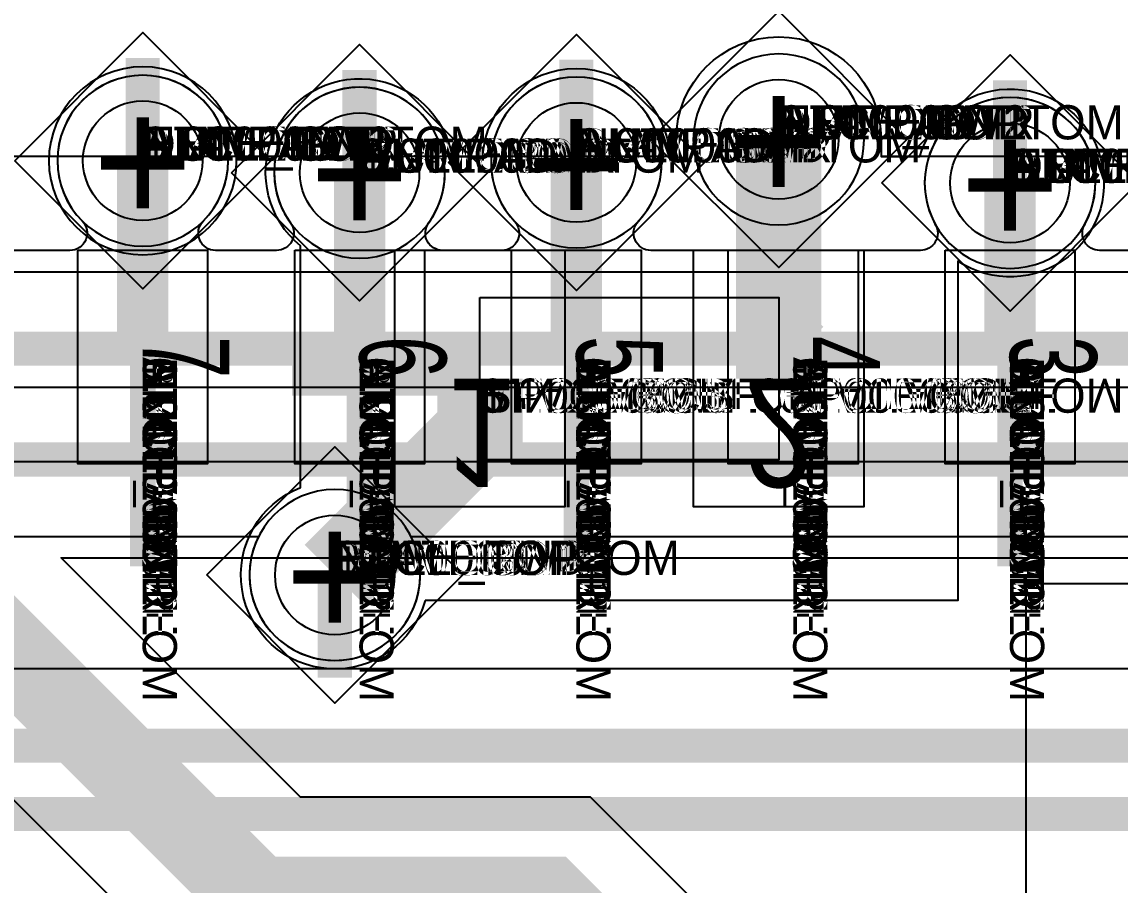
# Model space of a CAD drawing. Extents: x 0 to 323, y 0 to 320.
# Drawn here: x 25.73 to 32.16, y 223.94 to 228.99 of the extents above; entities that cross this region are included whole.
import ezdxf
from ezdxf.enums import TextEntityAlignment as Align

# ---------------------------------------------------------------- set-up
doc = ezdxf.new("R2010")
doc.units = 0
doc.header["$MEASUREMENT"] = 0
doc.layers.get('0').update_dxf_attribs({"linetype": 'CONTINUOUS'})
for name, color, linetype in [('CDN_FIGURES', 7, 'CONTINUOUS'), ('ETCH_BOTTOM', 7, 'CONTINUOUS'), ('ETCH_GND', 3, 'CONTINUOUS'), ('ETCH_INT1', 4, 'CONTINUOUS'), ('ETCH_INT2', 5, 'CONTINUOUS'), ('ETCH_PWR', 6, 'CONTINUOUS'), ('ETCH_TOP', 2, 'CONTINUOUS'), ('MANUFACTURING_NCLEGEND-1-6', 8, 'CONTINUOUS'), ('PACKAGE_GEOMETRY_ASSEMBLY_TOP', 11, 'CONTINUOUS'), ('PACKAGE_GEOMETRY_PIN_NUMBER', 9, 'CONTINUOUS')]:
    doc.layers.add(name, color=color, linetype=linetype)

# ---------------------------------------------------------------- blocks, each defined once
blk = doc.blocks.new('PAD_INFO')
for tag in ['SHAPE_TYPE', 'PAD_HEIGHT', 'PAD_LAYER', 'PAD_TYPE', 'PAD_WIDTH']:
    blk.add_attdef(tag, (0, 0), '', height=0.2)
at = {"flags": 2}
blk.add_attdef('CDN_TYPE', (0, 0), '', height=0.2, dxfattribs=at)
blk = doc.blocks.new('DRILL_INFO')
at = {"flags": 2}
blk.add_attdef('CDN_TYPE', (0, 0), '', height=0.2, dxfattribs=at)
for tag in ['FSHAPE', 'FCHAR', 'DRILL_HEIGHT', 'DIAMETER', 'PLATED', 'DRILL_WIDTH']:
    blk.add_attdef(tag, (0, 0), '', height=0.2)
blk = doc.blocks.new('VIA0700X0300')
at = {"layer": 'ETCH_BOTTOM'}
blk.add_circle((0, 0), 0.35, dxfattribs=at)
at = {"layer": 'ETCH_GND'}
blk.add_circle((0, 0), 0.35, dxfattribs=at)
at = {"layer": 'ETCH_INT1'}
blk.add_circle((0, 0), 0.35, dxfattribs=at)
at = {"layer": 'ETCH_INT2'}
blk.add_circle((0, 0), 0.35, dxfattribs=at)
at = {"layer": 'ETCH_PWR'}
blk.add_circle((0, 0), 0.35, dxfattribs=at)
at = {"layer": 'ETCH_TOP'}
blk.add_circle((0, 0), 0.35, dxfattribs=at)
ref = blk.add_blockref('PAD_INFO', (0, 0))
ref.add_attrib('PAD_LAYER', 'ETCH_TOP', (0, 0), dxfattribs={"height": 0.2})
ref.add_attrib('SHAPE_TYPE', 'NULL', (0, 0), dxfattribs={"height": 0.2})
ref.add_attrib('PAD_TYPE', 'ANTIPAD', (0, 0), dxfattribs={"height": 0.2})
ref.add_attrib('PAD_WIDTH', '0.000000', (0, 0), dxfattribs={"height": 0.2})
ref.add_attrib('PAD_HEIGHT', '0.000000', (0, 0), dxfattribs={"height": 0.2})
ref = blk.add_blockref('PAD_INFO', (0, 0))
ref.add_attrib('PAD_LAYER', 'ETCH_GND', (0, 0), dxfattribs={"height": 0.2})
ref.add_attrib('SHAPE_TYPE', 'NULL', (0, 0), dxfattribs={"height": 0.2})
ref.add_attrib('PAD_TYPE', 'ANTIPAD', (0, 0), dxfattribs={"height": 0.2})
ref.add_attrib('PAD_WIDTH', '0.000000', (0, 0), dxfattribs={"height": 0.2})
ref.add_attrib('PAD_HEIGHT', '0.000000', (0, 0), dxfattribs={"height": 0.2})
ref = blk.add_blockref('PAD_INFO', (0, 0))
ref.add_attrib('PAD_LAYER', 'ETCH_INT1', (0, 0), dxfattribs={"height": 0.2})
ref.add_attrib('SHAPE_TYPE', 'NULL', (0, 0), dxfattribs={"height": 0.2})
ref.add_attrib('PAD_TYPE', 'ANTIPAD', (0, 0), dxfattribs={"height": 0.2})
ref.add_attrib('PAD_WIDTH', '0.000000', (0, 0), dxfattribs={"height": 0.2})
ref.add_attrib('PAD_HEIGHT', '0.000000', (0, 0), dxfattribs={"height": 0.2})
ref = blk.add_blockref('PAD_INFO', (0, 0))
ref.add_attrib('PAD_LAYER', 'ETCH_INT2', (0, 0), dxfattribs={"height": 0.2})
ref.add_attrib('SHAPE_TYPE', 'NULL', (0, 0), dxfattribs={"height": 0.2})
ref.add_attrib('PAD_TYPE', 'ANTIPAD', (0, 0), dxfattribs={"height": 0.2})
ref.add_attrib('PAD_WIDTH', '0.000000', (0, 0), dxfattribs={"height": 0.2})
ref.add_attrib('PAD_HEIGHT', '0.000000', (0, 0), dxfattribs={"height": 0.2})
ref = blk.add_blockref('PAD_INFO', (0, 0))
ref.add_attrib('PAD_LAYER', 'ETCH_PWR', (0, 0), dxfattribs={"height": 0.2})
ref.add_attrib('SHAPE_TYPE', 'NULL', (0, 0), dxfattribs={"height": 0.2})
ref.add_attrib('PAD_TYPE', 'ANTIPAD', (0, 0), dxfattribs={"height": 0.2})
ref.add_attrib('PAD_WIDTH', '0.000000', (0, 0), dxfattribs={"height": 0.2})
ref.add_attrib('PAD_HEIGHT', '0.000000', (0, 0), dxfattribs={"height": 0.2})
ref = blk.add_blockref('PAD_INFO', (0, 0))
ref.add_attrib('PAD_LAYER', 'ETCH_BOTTOM', (0, 0), dxfattribs={"height": 0.2})
ref.add_attrib('SHAPE_TYPE', 'NULL', (0, 0), dxfattribs={"height": 0.2})
ref.add_attrib('PAD_TYPE', 'ANTIPAD', (0, 0), dxfattribs={"height": 0.2})
ref.add_attrib('PAD_WIDTH', '0.000000', (0, 0), dxfattribs={"height": 0.2})
ref.add_attrib('PAD_HEIGHT', '0.000000', (0, 0), dxfattribs={"height": 0.2})
ref = blk.add_blockref('PAD_INFO', (0, 0))
ref.add_attrib('PAD_LAYER', 'ETCH_TOP', (0, 0), dxfattribs={"height": 0.2})
ref.add_attrib('SHAPE_TYPE', 'NULL', (0, 0), dxfattribs={"height": 0.2})
ref.add_attrib('PAD_TYPE', 'THERMAL', (0, 0), dxfattribs={"height": 0.2})
ref.add_attrib('PAD_WIDTH', '0.000000', (0, 0), dxfattribs={"height": 0.2})
ref.add_attrib('PAD_HEIGHT', '0.000000', (0, 0), dxfattribs={"height": 0.2})
ref = blk.add_blockref('PAD_INFO', (0, 0))
ref.add_attrib('PAD_LAYER', 'ETCH_GND', (0, 0), dxfattribs={"height": 0.2})
ref.add_attrib('SHAPE_TYPE', 'NULL', (0, 0), dxfattribs={"height": 0.2})
ref.add_attrib('PAD_TYPE', 'THERMAL', (0, 0), dxfattribs={"height": 0.2})
ref.add_attrib('PAD_WIDTH', '0.000000', (0, 0), dxfattribs={"height": 0.2})
ref.add_attrib('PAD_HEIGHT', '0.000000', (0, 0), dxfattribs={"height": 0.2})
ref = blk.add_blockref('PAD_INFO', (0, 0))
ref.add_attrib('PAD_LAYER', 'ETCH_INT1', (0, 0), dxfattribs={"height": 0.2})
ref.add_attrib('SHAPE_TYPE', 'NULL', (0, 0), dxfattribs={"height": 0.2})
ref.add_attrib('PAD_TYPE', 'THERMAL', (0, 0), dxfattribs={"height": 0.2})
ref.add_attrib('PAD_WIDTH', '0.000000', (0, 0), dxfattribs={"height": 0.2})
ref.add_attrib('PAD_HEIGHT', '0.000000', (0, 0), dxfattribs={"height": 0.2})
ref = blk.add_blockref('PAD_INFO', (0, 0))
ref.add_attrib('PAD_LAYER', 'ETCH_INT2', (0, 0), dxfattribs={"height": 0.2})
ref.add_attrib('SHAPE_TYPE', 'NULL', (0, 0), dxfattribs={"height": 0.2})
ref.add_attrib('PAD_TYPE', 'THERMAL', (0, 0), dxfattribs={"height": 0.2})
ref.add_attrib('PAD_WIDTH', '0.000000', (0, 0), dxfattribs={"height": 0.2})
ref.add_attrib('PAD_HEIGHT', '0.000000', (0, 0), dxfattribs={"height": 0.2})
ref = blk.add_blockref('PAD_INFO', (0, 0))
ref.add_attrib('PAD_LAYER', 'ETCH_PWR', (0, 0), dxfattribs={"height": 0.2})
ref.add_attrib('SHAPE_TYPE', 'NULL', (0, 0), dxfattribs={"height": 0.2})
ref.add_attrib('PAD_TYPE', 'THERMAL', (0, 0), dxfattribs={"height": 0.2})
ref.add_attrib('PAD_WIDTH', '0.000000', (0, 0), dxfattribs={"height": 0.2})
ref.add_attrib('PAD_HEIGHT', '0.000000', (0, 0), dxfattribs={"height": 0.2})
ref = blk.add_blockref('PAD_INFO', (0, 0))
ref.add_attrib('PAD_LAYER', 'ETCH_BOTTOM', (0, 0), dxfattribs={"height": 0.2})
ref.add_attrib('SHAPE_TYPE', 'NULL', (0, 0), dxfattribs={"height": 0.2})
ref.add_attrib('PAD_TYPE', 'THERMAL', (0, 0), dxfattribs={"height": 0.2})
ref.add_attrib('PAD_WIDTH', '0.000000', (0, 0), dxfattribs={"height": 0.2})
ref.add_attrib('PAD_HEIGHT', '0.000000', (0, 0), dxfattribs={"height": 0.2})
ref = blk.add_blockref('PAD_INFO', (0, 0))
ref.add_attrib('PAD_LAYER', 'ETCH_TOP', (0, 0), dxfattribs={"height": 0.2})
ref.add_attrib('SHAPE_TYPE', 'CIRCLE', (0, 0), dxfattribs={"height": 0.2})
ref.add_attrib('PAD_TYPE', 'REGULAR', (0, 0), dxfattribs={"height": 0.2})
ref.add_attrib('PAD_WIDTH', '0.700000', (0, 0), dxfattribs={"height": 0.2})
ref.add_attrib('PAD_HEIGHT', '0.700000', (0, 0), dxfattribs={"height": 0.2})
ref = blk.add_blockref('PAD_INFO', (0, 0))
ref.add_attrib('PAD_LAYER', 'ETCH_GND', (0, 0), dxfattribs={"height": 0.2})
ref.add_attrib('SHAPE_TYPE', 'CIRCLE', (0, 0), dxfattribs={"height": 0.2})
ref.add_attrib('PAD_TYPE', 'REGULAR', (0, 0), dxfattribs={"height": 0.2})
ref.add_attrib('PAD_WIDTH', '0.700000', (0, 0), dxfattribs={"height": 0.2})
ref.add_attrib('PAD_HEIGHT', '0.700000', (0, 0), dxfattribs={"height": 0.2})
ref = blk.add_blockref('PAD_INFO', (0, 0))
ref.add_attrib('PAD_LAYER', 'ETCH_INT1', (0, 0), dxfattribs={"height": 0.2})
ref.add_attrib('SHAPE_TYPE', 'CIRCLE', (0, 0), dxfattribs={"height": 0.2})
ref.add_attrib('PAD_TYPE', 'REGULAR', (0, 0), dxfattribs={"height": 0.2})
ref.add_attrib('PAD_WIDTH', '0.700000', (0, 0), dxfattribs={"height": 0.2})
ref.add_attrib('PAD_HEIGHT', '0.700000', (0, 0), dxfattribs={"height": 0.2})
ref = blk.add_blockref('PAD_INFO', (0, 0))
ref.add_attrib('PAD_LAYER', 'ETCH_INT2', (0, 0), dxfattribs={"height": 0.2})
ref.add_attrib('SHAPE_TYPE', 'CIRCLE', (0, 0), dxfattribs={"height": 0.2})
ref.add_attrib('PAD_TYPE', 'REGULAR', (0, 0), dxfattribs={"height": 0.2})
ref.add_attrib('PAD_WIDTH', '0.700000', (0, 0), dxfattribs={"height": 0.2})
ref.add_attrib('PAD_HEIGHT', '0.700000', (0, 0), dxfattribs={"height": 0.2})
ref = blk.add_blockref('PAD_INFO', (0, 0))
ref.add_attrib('PAD_LAYER', 'ETCH_PWR', (0, 0), dxfattribs={"height": 0.2})
ref.add_attrib('SHAPE_TYPE', 'CIRCLE', (0, 0), dxfattribs={"height": 0.2})
ref.add_attrib('PAD_TYPE', 'REGULAR', (0, 0), dxfattribs={"height": 0.2})
ref.add_attrib('PAD_WIDTH', '0.700000', (0, 0), dxfattribs={"height": 0.2})
ref.add_attrib('PAD_HEIGHT', '0.700000', (0, 0), dxfattribs={"height": 0.2})
ref = blk.add_blockref('PAD_INFO', (0, 0))
ref.add_attrib('PAD_LAYER', 'ETCH_BOTTOM', (0, 0), dxfattribs={"height": 0.2})
ref.add_attrib('SHAPE_TYPE', 'CIRCLE', (0, 0), dxfattribs={"height": 0.2})
ref.add_attrib('PAD_TYPE', 'REGULAR', (0, 0), dxfattribs={"height": 0.2})
ref.add_attrib('PAD_WIDTH', '0.700000', (0, 0), dxfattribs={"height": 0.2})
ref.add_attrib('PAD_HEIGHT', '0.700000', (0, 0), dxfattribs={"height": 0.2})
ref = blk.add_blockref('DRILL_INFO', (0, 0))
ref.add_attrib('DIAMETER', '0.300000', (0, 0), dxfattribs={"height": 0.2})
ref.add_attrib('PLATED', 'PLATED', (0, 0), dxfattribs={"height": 0.2})
ref.add_attrib('FSHAPE', 'DIAMOND', (0, 0), dxfattribs={"height": 0.2})
ref.add_attrib('FCHAR', '+', (0, 0), dxfattribs={"height": 0.2})
ref.add_attrib('DRILL_WIDTH', '1.500000', (0, 0), dxfattribs={"height": 0.2})
ref.add_attrib('DRILL_HEIGHT', '1.500000', (0, 0), dxfattribs={"height": 0.2})
for tag in ['CDN_TYPE', 'PIN']:
    blk.add_attdef(tag, (0, 0), '', height=0.2)
at = {"flags": 2}
for tag in ['PSTKNAME', 'BBV']:
    blk.add_attdef(tag, (0, 0), '', height=0.2, dxfattribs=at)
blk = doc.blocks.new('FIGURE_DIAMOND')
at = {"layer": 'CDN_FIGURES'}
blk.add_lwpolyline([(-0.5, 0), (0, 0.5), (0.5, 0), (0, -0.5)], close=True, dxfattribs=at)
blk = doc.blocks.new('RC1000X1500TS')
at = {"layer": 'ETCH_TOP'}
blk.add_lwpolyline([(-0.5, -0.75), (-0.5, 0.75), (0.5, 0.75), (0.5, -0.75)], close=True, dxfattribs=at)
ref = blk.add_blockref('PAD_INFO', (0, 0))
ref.add_attrib('PAD_LAYER', 'ETCH_TOP', (0, 0), dxfattribs={"height": 0.2})
ref.add_attrib('SHAPE_TYPE', 'NULL', (0, 0), dxfattribs={"height": 0.2})
ref.add_attrib('PAD_TYPE', 'ANTIPAD', (0, 0), dxfattribs={"height": 0.2})
ref.add_attrib('PAD_WIDTH', '0.000000', (0, 0), dxfattribs={"height": 0.2})
ref.add_attrib('PAD_HEIGHT', '0.000000', (0, 0), dxfattribs={"height": 0.2})
ref = blk.add_blockref('PAD_INFO', (0, 0))
ref.add_attrib('PAD_LAYER', 'ETCH_GND', (0, 0), dxfattribs={"height": 0.2})
ref.add_attrib('SHAPE_TYPE', 'NULL', (0, 0), dxfattribs={"height": 0.2})
ref.add_attrib('PAD_TYPE', 'ANTIPAD', (0, 0), dxfattribs={"height": 0.2})
ref.add_attrib('PAD_WIDTH', '0.000000', (0, 0), dxfattribs={"height": 0.2})
ref.add_attrib('PAD_HEIGHT', '0.000000', (0, 0), dxfattribs={"height": 0.2})
ref = blk.add_blockref('PAD_INFO', (0, 0))
ref.add_attrib('PAD_LAYER', 'ETCH_INT1', (0, 0), dxfattribs={"height": 0.2})
ref.add_attrib('SHAPE_TYPE', 'NULL', (0, 0), dxfattribs={"height": 0.2})
ref.add_attrib('PAD_TYPE', 'ANTIPAD', (0, 0), dxfattribs={"height": 0.2})
ref.add_attrib('PAD_WIDTH', '0.000000', (0, 0), dxfattribs={"height": 0.2})
ref.add_attrib('PAD_HEIGHT', '0.000000', (0, 0), dxfattribs={"height": 0.2})
ref = blk.add_blockref('PAD_INFO', (0, 0))
ref.add_attrib('PAD_LAYER', 'ETCH_INT2', (0, 0), dxfattribs={"height": 0.2})
ref.add_attrib('SHAPE_TYPE', 'NULL', (0, 0), dxfattribs={"height": 0.2})
ref.add_attrib('PAD_TYPE', 'ANTIPAD', (0, 0), dxfattribs={"height": 0.2})
ref.add_attrib('PAD_WIDTH', '0.000000', (0, 0), dxfattribs={"height": 0.2})
ref.add_attrib('PAD_HEIGHT', '0.000000', (0, 0), dxfattribs={"height": 0.2})
ref = blk.add_blockref('PAD_INFO', (0, 0))
ref.add_attrib('PAD_LAYER', 'ETCH_PWR', (0, 0), dxfattribs={"height": 0.2})
ref.add_attrib('SHAPE_TYPE', 'NULL', (0, 0), dxfattribs={"height": 0.2})
ref.add_attrib('PAD_TYPE', 'ANTIPAD', (0, 0), dxfattribs={"height": 0.2})
ref.add_attrib('PAD_WIDTH', '0.000000', (0, 0), dxfattribs={"height": 0.2})
ref.add_attrib('PAD_HEIGHT', '0.000000', (0, 0), dxfattribs={"height": 0.2})
ref = blk.add_blockref('PAD_INFO', (0, 0))
ref.add_attrib('PAD_LAYER', 'ETCH_BOTTOM', (0, 0), dxfattribs={"height": 0.2})
ref.add_attrib('SHAPE_TYPE', 'NULL', (0, 0), dxfattribs={"height": 0.2})
ref.add_attrib('PAD_TYPE', 'ANTIPAD', (0, 0), dxfattribs={"height": 0.2})
ref.add_attrib('PAD_WIDTH', '0.000000', (0, 0), dxfattribs={"height": 0.2})
ref.add_attrib('PAD_HEIGHT', '0.000000', (0, 0), dxfattribs={"height": 0.2})
ref = blk.add_blockref('PAD_INFO', (0, 0))
ref.add_attrib('PAD_LAYER', 'ETCH_TOP', (0, 0), dxfattribs={"height": 0.2})
ref.add_attrib('SHAPE_TYPE', 'NULL', (0, 0), dxfattribs={"height": 0.2})
ref.add_attrib('PAD_TYPE', 'THERMAL', (0, 0), dxfattribs={"height": 0.2})
ref.add_attrib('PAD_WIDTH', '0.000000', (0, 0), dxfattribs={"height": 0.2})
ref.add_attrib('PAD_HEIGHT', '0.000000', (0, 0), dxfattribs={"height": 0.2})
ref = blk.add_blockref('PAD_INFO', (0, 0))
ref.add_attrib('PAD_LAYER', 'ETCH_GND', (0, 0), dxfattribs={"height": 0.2})
ref.add_attrib('SHAPE_TYPE', 'NULL', (0, 0), dxfattribs={"height": 0.2})
ref.add_attrib('PAD_TYPE', 'THERMAL', (0, 0), dxfattribs={"height": 0.2})
ref.add_attrib('PAD_WIDTH', '0.000000', (0, 0), dxfattribs={"height": 0.2})
ref.add_attrib('PAD_HEIGHT', '0.000000', (0, 0), dxfattribs={"height": 0.2})
ref = blk.add_blockref('PAD_INFO', (0, 0))
ref.add_attrib('PAD_LAYER', 'ETCH_INT1', (0, 0), dxfattribs={"height": 0.2})
ref.add_attrib('SHAPE_TYPE', 'NULL', (0, 0), dxfattribs={"height": 0.2})
ref.add_attrib('PAD_TYPE', 'THERMAL', (0, 0), dxfattribs={"height": 0.2})
ref.add_attrib('PAD_WIDTH', '0.000000', (0, 0), dxfattribs={"height": 0.2})
ref.add_attrib('PAD_HEIGHT', '0.000000', (0, 0), dxfattribs={"height": 0.2})
ref = blk.add_blockref('PAD_INFO', (0, 0))
ref.add_attrib('PAD_LAYER', 'ETCH_INT2', (0, 0), dxfattribs={"height": 0.2})
ref.add_attrib('SHAPE_TYPE', 'NULL', (0, 0), dxfattribs={"height": 0.2})
ref.add_attrib('PAD_TYPE', 'THERMAL', (0, 0), dxfattribs={"height": 0.2})
ref.add_attrib('PAD_WIDTH', '0.000000', (0, 0), dxfattribs={"height": 0.2})
ref.add_attrib('PAD_HEIGHT', '0.000000', (0, 0), dxfattribs={"height": 0.2})
ref = blk.add_blockref('PAD_INFO', (0, 0))
ref.add_attrib('PAD_LAYER', 'ETCH_PWR', (0, 0), dxfattribs={"height": 0.2})
ref.add_attrib('SHAPE_TYPE', 'NULL', (0, 0), dxfattribs={"height": 0.2})
ref.add_attrib('PAD_TYPE', 'THERMAL', (0, 0), dxfattribs={"height": 0.2})
ref.add_attrib('PAD_WIDTH', '0.000000', (0, 0), dxfattribs={"height": 0.2})
ref.add_attrib('PAD_HEIGHT', '0.000000', (0, 0), dxfattribs={"height": 0.2})
ref = blk.add_blockref('PAD_INFO', (0, 0))
ref.add_attrib('PAD_LAYER', 'ETCH_BOTTOM', (0, 0), dxfattribs={"height": 0.2})
ref.add_attrib('SHAPE_TYPE', 'NULL', (0, 0), dxfattribs={"height": 0.2})
ref.add_attrib('PAD_TYPE', 'THERMAL', (0, 0), dxfattribs={"height": 0.2})
ref.add_attrib('PAD_WIDTH', '0.000000', (0, 0), dxfattribs={"height": 0.2})
ref.add_attrib('PAD_HEIGHT', '0.000000', (0, 0), dxfattribs={"height": 0.2})
ref = blk.add_blockref('PAD_INFO', (0, 0))
ref.add_attrib('PAD_LAYER', 'ETCH_GND', (0, 0), dxfattribs={"height": 0.2})
ref.add_attrib('SHAPE_TYPE', 'NULL', (0, 0), dxfattribs={"height": 0.2})
ref.add_attrib('PAD_TYPE', 'REGULAR', (0, 0), dxfattribs={"height": 0.2})
ref.add_attrib('PAD_WIDTH', '0.000000', (0, 0), dxfattribs={"height": 0.2})
ref.add_attrib('PAD_HEIGHT', '0.000000', (0, 0), dxfattribs={"height": 0.2})
ref = blk.add_blockref('PAD_INFO', (0, 0))
ref.add_attrib('PAD_LAYER', 'ETCH_INT1', (0, 0), dxfattribs={"height": 0.2})
ref.add_attrib('SHAPE_TYPE', 'NULL', (0, 0), dxfattribs={"height": 0.2})
ref.add_attrib('PAD_TYPE', 'REGULAR', (0, 0), dxfattribs={"height": 0.2})
ref.add_attrib('PAD_WIDTH', '0.000000', (0, 0), dxfattribs={"height": 0.2})
ref.add_attrib('PAD_HEIGHT', '0.000000', (0, 0), dxfattribs={"height": 0.2})
ref = blk.add_blockref('PAD_INFO', (0, 0))
ref.add_attrib('PAD_LAYER', 'ETCH_INT2', (0, 0), dxfattribs={"height": 0.2})
ref.add_attrib('SHAPE_TYPE', 'NULL', (0, 0), dxfattribs={"height": 0.2})
ref.add_attrib('PAD_TYPE', 'REGULAR', (0, 0), dxfattribs={"height": 0.2})
ref.add_attrib('PAD_WIDTH', '0.000000', (0, 0), dxfattribs={"height": 0.2})
ref.add_attrib('PAD_HEIGHT', '0.000000', (0, 0), dxfattribs={"height": 0.2})
ref = blk.add_blockref('PAD_INFO', (0, 0))
ref.add_attrib('PAD_LAYER', 'ETCH_PWR', (0, 0), dxfattribs={"height": 0.2})
ref.add_attrib('SHAPE_TYPE', 'NULL', (0, 0), dxfattribs={"height": 0.2})
ref.add_attrib('PAD_TYPE', 'REGULAR', (0, 0), dxfattribs={"height": 0.2})
ref.add_attrib('PAD_WIDTH', '0.000000', (0, 0), dxfattribs={"height": 0.2})
ref.add_attrib('PAD_HEIGHT', '0.000000', (0, 0), dxfattribs={"height": 0.2})
ref = blk.add_blockref('PAD_INFO', (0, 0))
ref.add_attrib('PAD_LAYER', 'ETCH_BOTTOM', (0, 0), dxfattribs={"height": 0.2})
ref.add_attrib('SHAPE_TYPE', 'NULL', (0, 0), dxfattribs={"height": 0.2})
ref.add_attrib('PAD_TYPE', 'REGULAR', (0, 0), dxfattribs={"height": 0.2})
ref.add_attrib('PAD_WIDTH', '0.000000', (0, 0), dxfattribs={"height": 0.2})
ref.add_attrib('PAD_HEIGHT', '0.000000', (0, 0), dxfattribs={"height": 0.2})
ref = blk.add_blockref('DRILL_INFO', (0, 0))
ref.add_attrib('DIAMETER', '0.000000', (0, 0), dxfattribs={"height": 0.2})
ref.add_attrib('PLATED', 'PLATED', (0, 0), dxfattribs={"height": 0.2})
ref.add_attrib('FSHAPE', 'NULL', (0, 0), dxfattribs={"height": 0.2})
ref.add_attrib('DRILL_WIDTH', '0.000000', (0, 0), dxfattribs={"height": 0.2})
ref.add_attrib('DRILL_HEIGHT', '0.000000', (0, 0), dxfattribs={"height": 0.2})
ref = blk.add_blockref('PAD_INFO', (0, 0))
ref.add_attrib('PAD_LAYER', 'ETCH_TOP', (0, 0), dxfattribs={"height": 0.2})
ref.add_attrib('SHAPE_TYPE', 'RECTANGLE', (0, 0), dxfattribs={"height": 0.2})
ref.add_attrib('PAD_TYPE', 'REGULAR', (0, 0), dxfattribs={"height": 0.2})
ref.add_attrib('PAD_WIDTH', '1.000000', (0, 0), dxfattribs={"height": 0.2})
ref.add_attrib('PAD_HEIGHT', '1.500000', (0, 0), dxfattribs={"height": 0.2})
for tag in ['CDN_TYPE', 'PIN']:
    blk.add_attdef(tag, (0, 0), '', height=0.2)
at = {"flags": 2}
for tag in ['PSTKNAME', 'BBV']:
    blk.add_attdef(tag, (0, 0), '', height=0.2, dxfattribs=at)
blk = doc.blocks.new('F56')
at = {"layer": 'PACKAGE_GEOMETRY_ASSEMBLY_TOP'}
blk.add_lwpolyline([(0, -0.475), (1.75, -0.475), (1.75, 0.475), (0, 0.475)], close=True, dxfattribs=at)
at = {"layer": 'ETCH_TOP'}
ref = blk.add_blockref('RC1000X1500TS', (0, 0), dxfattribs=at)
ref.add_attrib('CDN_TYPE', 'PIN', (0, 0), dxfattribs={"height": 0.2})
ref.add_attrib('PIN', '1', (0, 0), dxfattribs={"height": 0.2})
ref = blk.add_blockref('RC1000X1500TS', (1.75, 0), dxfattribs=at)
ref.add_attrib('CDN_TYPE', 'PIN', (0, 0), dxfattribs={"height": 0.2})
ref.add_attrib('PIN', '2', (0, 0), dxfattribs={"height": 0.2})
at = {"flags": 2}
for tag in ['SYMBOL_TYPE', 'CDN_TYPE', 'REFDES']:
    blk.add_attdef(tag, (0, 0), '', height=0.2, dxfattribs=at)
blk = doc.blocks.new('RC1250X0760TS')
at = {"layer": 'ETCH_TOP'}
blk.add_lwpolyline([(-0.625, -0.38), (-0.625, 0.38), (0.625, 0.38), (0.625, -0.38)], close=True, dxfattribs=at)
ref = blk.add_blockref('PAD_INFO', (0, 0))
ref.add_attrib('PAD_LAYER', 'ETCH_TOP', (0, 0), dxfattribs={"height": 0.2})
ref.add_attrib('SHAPE_TYPE', 'NULL', (0, 0), dxfattribs={"height": 0.2})
ref.add_attrib('PAD_TYPE', 'ANTIPAD', (0, 0), dxfattribs={"height": 0.2})
ref.add_attrib('PAD_WIDTH', '0.000000', (0, 0), dxfattribs={"height": 0.2})
ref.add_attrib('PAD_HEIGHT', '0.000000', (0, 0), dxfattribs={"height": 0.2})
ref = blk.add_blockref('PAD_INFO', (0, 0))
ref.add_attrib('PAD_LAYER', 'ETCH_GND', (0, 0), dxfattribs={"height": 0.2})
ref.add_attrib('SHAPE_TYPE', 'NULL', (0, 0), dxfattribs={"height": 0.2})
ref.add_attrib('PAD_TYPE', 'ANTIPAD', (0, 0), dxfattribs={"height": 0.2})
ref.add_attrib('PAD_WIDTH', '0.000000', (0, 0), dxfattribs={"height": 0.2})
ref.add_attrib('PAD_HEIGHT', '0.000000', (0, 0), dxfattribs={"height": 0.2})
ref = blk.add_blockref('PAD_INFO', (0, 0))
ref.add_attrib('PAD_LAYER', 'ETCH_INT1', (0, 0), dxfattribs={"height": 0.2})
ref.add_attrib('SHAPE_TYPE', 'NULL', (0, 0), dxfattribs={"height": 0.2})
ref.add_attrib('PAD_TYPE', 'ANTIPAD', (0, 0), dxfattribs={"height": 0.2})
ref.add_attrib('PAD_WIDTH', '0.000000', (0, 0), dxfattribs={"height": 0.2})
ref.add_attrib('PAD_HEIGHT', '0.000000', (0, 0), dxfattribs={"height": 0.2})
ref = blk.add_blockref('PAD_INFO', (0, 0))
ref.add_attrib('PAD_LAYER', 'ETCH_INT2', (0, 0), dxfattribs={"height": 0.2})
ref.add_attrib('SHAPE_TYPE', 'NULL', (0, 0), dxfattribs={"height": 0.2})
ref.add_attrib('PAD_TYPE', 'ANTIPAD', (0, 0), dxfattribs={"height": 0.2})
ref.add_attrib('PAD_WIDTH', '0.000000', (0, 0), dxfattribs={"height": 0.2})
ref.add_attrib('PAD_HEIGHT', '0.000000', (0, 0), dxfattribs={"height": 0.2})
ref = blk.add_blockref('PAD_INFO', (0, 0))
ref.add_attrib('PAD_LAYER', 'ETCH_PWR', (0, 0), dxfattribs={"height": 0.2})
ref.add_attrib('SHAPE_TYPE', 'NULL', (0, 0), dxfattribs={"height": 0.2})
ref.add_attrib('PAD_TYPE', 'ANTIPAD', (0, 0), dxfattribs={"height": 0.2})
ref.add_attrib('PAD_WIDTH', '0.000000', (0, 0), dxfattribs={"height": 0.2})
ref.add_attrib('PAD_HEIGHT', '0.000000', (0, 0), dxfattribs={"height": 0.2})
ref = blk.add_blockref('PAD_INFO', (0, 0))
ref.add_attrib('PAD_LAYER', 'ETCH_BOTTOM', (0, 0), dxfattribs={"height": 0.2})
ref.add_attrib('SHAPE_TYPE', 'NULL', (0, 0), dxfattribs={"height": 0.2})
ref.add_attrib('PAD_TYPE', 'ANTIPAD', (0, 0), dxfattribs={"height": 0.2})
ref.add_attrib('PAD_WIDTH', '0.000000', (0, 0), dxfattribs={"height": 0.2})
ref.add_attrib('PAD_HEIGHT', '0.000000', (0, 0), dxfattribs={"height": 0.2})
ref = blk.add_blockref('PAD_INFO', (0, 0))
ref.add_attrib('PAD_LAYER', 'ETCH_TOP', (0, 0), dxfattribs={"height": 0.2})
ref.add_attrib('SHAPE_TYPE', 'NULL', (0, 0), dxfattribs={"height": 0.2})
ref.add_attrib('PAD_TYPE', 'THERMAL', (0, 0), dxfattribs={"height": 0.2})
ref.add_attrib('PAD_WIDTH', '0.000000', (0, 0), dxfattribs={"height": 0.2})
ref.add_attrib('PAD_HEIGHT', '0.000000', (0, 0), dxfattribs={"height": 0.2})
ref = blk.add_blockref('PAD_INFO', (0, 0))
ref.add_attrib('PAD_LAYER', 'ETCH_GND', (0, 0), dxfattribs={"height": 0.2})
ref.add_attrib('SHAPE_TYPE', 'NULL', (0, 0), dxfattribs={"height": 0.2})
ref.add_attrib('PAD_TYPE', 'THERMAL', (0, 0), dxfattribs={"height": 0.2})
ref.add_attrib('PAD_WIDTH', '0.000000', (0, 0), dxfattribs={"height": 0.2})
ref.add_attrib('PAD_HEIGHT', '0.000000', (0, 0), dxfattribs={"height": 0.2})
ref = blk.add_blockref('PAD_INFO', (0, 0))
ref.add_attrib('PAD_LAYER', 'ETCH_INT1', (0, 0), dxfattribs={"height": 0.2})
ref.add_attrib('SHAPE_TYPE', 'NULL', (0, 0), dxfattribs={"height": 0.2})
ref.add_attrib('PAD_TYPE', 'THERMAL', (0, 0), dxfattribs={"height": 0.2})
ref.add_attrib('PAD_WIDTH', '0.000000', (0, 0), dxfattribs={"height": 0.2})
ref.add_attrib('PAD_HEIGHT', '0.000000', (0, 0), dxfattribs={"height": 0.2})
ref = blk.add_blockref('PAD_INFO', (0, 0))
ref.add_attrib('PAD_LAYER', 'ETCH_INT2', (0, 0), dxfattribs={"height": 0.2})
ref.add_attrib('SHAPE_TYPE', 'NULL', (0, 0), dxfattribs={"height": 0.2})
ref.add_attrib('PAD_TYPE', 'THERMAL', (0, 0), dxfattribs={"height": 0.2})
ref.add_attrib('PAD_WIDTH', '0.000000', (0, 0), dxfattribs={"height": 0.2})
ref.add_attrib('PAD_HEIGHT', '0.000000', (0, 0), dxfattribs={"height": 0.2})
ref = blk.add_blockref('PAD_INFO', (0, 0))
ref.add_attrib('PAD_LAYER', 'ETCH_PWR', (0, 0), dxfattribs={"height": 0.2})
ref.add_attrib('SHAPE_TYPE', 'NULL', (0, 0), dxfattribs={"height": 0.2})
ref.add_attrib('PAD_TYPE', 'THERMAL', (0, 0), dxfattribs={"height": 0.2})
ref.add_attrib('PAD_WIDTH', '0.000000', (0, 0), dxfattribs={"height": 0.2})
ref.add_attrib('PAD_HEIGHT', '0.000000', (0, 0), dxfattribs={"height": 0.2})
ref = blk.add_blockref('PAD_INFO', (0, 0))
ref.add_attrib('PAD_LAYER', 'ETCH_BOTTOM', (0, 0), dxfattribs={"height": 0.2})
ref.add_attrib('SHAPE_TYPE', 'NULL', (0, 0), dxfattribs={"height": 0.2})
ref.add_attrib('PAD_TYPE', 'THERMAL', (0, 0), dxfattribs={"height": 0.2})
ref.add_attrib('PAD_WIDTH', '0.000000', (0, 0), dxfattribs={"height": 0.2})
ref.add_attrib('PAD_HEIGHT', '0.000000', (0, 0), dxfattribs={"height": 0.2})
ref = blk.add_blockref('PAD_INFO', (0, 0))
ref.add_attrib('PAD_LAYER', 'ETCH_TOP', (0, 0), dxfattribs={"height": 0.2})
ref.add_attrib('SHAPE_TYPE', 'RECTANGLE', (0, 0), dxfattribs={"height": 0.2})
ref.add_attrib('PAD_TYPE', 'REGULAR', (0, 0), dxfattribs={"height": 0.2})
ref.add_attrib('PAD_WIDTH', '1.250000', (0, 0), dxfattribs={"height": 0.2})
ref.add_attrib('PAD_HEIGHT', '0.760000', (0, 0), dxfattribs={"height": 0.2})
ref = blk.add_blockref('PAD_INFO', (0, 0))
ref.add_attrib('PAD_LAYER', 'ETCH_GND', (0, 0), dxfattribs={"height": 0.2})
ref.add_attrib('SHAPE_TYPE', 'NULL', (0, 0), dxfattribs={"height": 0.2})
ref.add_attrib('PAD_TYPE', 'REGULAR', (0, 0), dxfattribs={"height": 0.2})
ref.add_attrib('PAD_WIDTH', '0.000000', (0, 0), dxfattribs={"height": 0.2})
ref.add_attrib('PAD_HEIGHT', '0.000000', (0, 0), dxfattribs={"height": 0.2})
ref = blk.add_blockref('PAD_INFO', (0, 0))
ref.add_attrib('PAD_LAYER', 'ETCH_INT1', (0, 0), dxfattribs={"height": 0.2})
ref.add_attrib('SHAPE_TYPE', 'NULL', (0, 0), dxfattribs={"height": 0.2})
ref.add_attrib('PAD_TYPE', 'REGULAR', (0, 0), dxfattribs={"height": 0.2})
ref.add_attrib('PAD_WIDTH', '0.000000', (0, 0), dxfattribs={"height": 0.2})
ref.add_attrib('PAD_HEIGHT', '0.000000', (0, 0), dxfattribs={"height": 0.2})
ref = blk.add_blockref('PAD_INFO', (0, 0))
ref.add_attrib('PAD_LAYER', 'ETCH_INT2', (0, 0), dxfattribs={"height": 0.2})
ref.add_attrib('SHAPE_TYPE', 'NULL', (0, 0), dxfattribs={"height": 0.2})
ref.add_attrib('PAD_TYPE', 'REGULAR', (0, 0), dxfattribs={"height": 0.2})
ref.add_attrib('PAD_WIDTH', '0.000000', (0, 0), dxfattribs={"height": 0.2})
ref.add_attrib('PAD_HEIGHT', '0.000000', (0, 0), dxfattribs={"height": 0.2})
ref = blk.add_blockref('PAD_INFO', (0, 0))
ref.add_attrib('PAD_LAYER', 'ETCH_PWR', (0, 0), dxfattribs={"height": 0.2})
ref.add_attrib('SHAPE_TYPE', 'NULL', (0, 0), dxfattribs={"height": 0.2})
ref.add_attrib('PAD_TYPE', 'REGULAR', (0, 0), dxfattribs={"height": 0.2})
ref.add_attrib('PAD_WIDTH', '0.000000', (0, 0), dxfattribs={"height": 0.2})
ref.add_attrib('PAD_HEIGHT', '0.000000', (0, 0), dxfattribs={"height": 0.2})
ref = blk.add_blockref('PAD_INFO', (0, 0))
ref.add_attrib('PAD_LAYER', 'ETCH_BOTTOM', (0, 0), dxfattribs={"height": 0.2})
ref.add_attrib('SHAPE_TYPE', 'NULL', (0, 0), dxfattribs={"height": 0.2})
ref.add_attrib('PAD_TYPE', 'REGULAR', (0, 0), dxfattribs={"height": 0.2})
ref.add_attrib('PAD_WIDTH', '0.000000', (0, 0), dxfattribs={"height": 0.2})
ref.add_attrib('PAD_HEIGHT', '0.000000', (0, 0), dxfattribs={"height": 0.2})
ref = blk.add_blockref('DRILL_INFO', (0, 0))
ref.add_attrib('DIAMETER', '0.000000', (0, 0), dxfattribs={"height": 0.2})
ref.add_attrib('PLATED', 'PLATED', (0, 0), dxfattribs={"height": 0.2})
ref.add_attrib('FSHAPE', 'NULL', (0, 0), dxfattribs={"height": 0.2})
ref.add_attrib('DRILL_WIDTH', '0.000000', (0, 0), dxfattribs={"height": 0.2})
ref.add_attrib('DRILL_HEIGHT', '0.000000', (0, 0), dxfattribs={"height": 0.2})
for tag in ['CDN_TYPE', 'PIN']:
    blk.add_attdef(tag, (0, 0), '', height=0.2)
at = {"flags": 2}
for tag in ['PSTKNAME', 'BBV']:
    blk.add_attdef(tag, (0, 0), '', height=0.2, dxfattribs=at)
blk = doc.blocks.new('SO-16W')
at = {"layer": 'PACKAGE_GEOMETRY_ASSEMBLY_TOP'}
blk.add_lwpolyline([(-4.113, -5.1), (4.113, -5.1), (4.113, 5.1), (-4.113, 5.1)], close=True, dxfattribs=at)
at = {"layer": 'ETCH_TOP'}
ref = blk.add_blockref('RC1250X0760TS', (-4.726, 4.445), dxfattribs=at)
ref.add_attrib('CDN_TYPE', 'PIN', (0, 0), dxfattribs={"height": 0.2})
ref.add_attrib('PIN', '1', (0, 0), dxfattribs={"height": 0.2})
ref = blk.add_blockref('RC1250X0760TS', (-4.726, 3.175), dxfattribs=at)
ref.add_attrib('CDN_TYPE', 'PIN', (0, 0), dxfattribs={"height": 0.2})
ref.add_attrib('PIN', '2', (0, 0), dxfattribs={"height": 0.2})
ref = blk.add_blockref('RC1250X0760TS', (-4.726, 1.905), dxfattribs=at)
ref.add_attrib('CDN_TYPE', 'PIN', (0, 0), dxfattribs={"height": 0.2})
ref.add_attrib('PIN', '3', (0, 0), dxfattribs={"height": 0.2})
ref = blk.add_blockref('RC1250X0760TS', (-4.726, 0.635), dxfattribs=at)
ref.add_attrib('CDN_TYPE', 'PIN', (0, 0), dxfattribs={"height": 0.2})
ref.add_attrib('PIN', '4', (0, 0), dxfattribs={"height": 0.2})
ref = blk.add_blockref('RC1250X0760TS', (-4.726, -4.445), dxfattribs=at)
ref.add_attrib('CDN_TYPE', 'PIN', (0, 0), dxfattribs={"height": 0.2})
ref.add_attrib('PIN', '8', (0, 0), dxfattribs={"height": 0.2})
ref = blk.add_blockref('RC1250X0760TS', (-4.726, -1.905), dxfattribs=at)
ref.add_attrib('CDN_TYPE', 'PIN', (0, 0), dxfattribs={"height": 0.2})
ref.add_attrib('PIN', '6', (0, 0), dxfattribs={"height": 0.2})
ref = blk.add_blockref('RC1250X0760TS', (-4.726, -3.175), dxfattribs=at)
ref.add_attrib('CDN_TYPE', 'PIN', (0, 0), dxfattribs={"height": 0.2})
ref.add_attrib('PIN', '7', (0, 0), dxfattribs={"height": 0.2})
ref = blk.add_blockref('RC1250X0760TS', (-4.726, -0.635), dxfattribs=at)
ref.add_attrib('CDN_TYPE', 'PIN', (0, 0), dxfattribs={"height": 0.2})
ref.add_attrib('PIN', '5', (0, 0), dxfattribs={"height": 0.2})
at = {"flags": 2}
for tag in ['SYMBOL_TYPE', 'CDN_TYPE', 'REFDES']:
    blk.add_attdef(tag, (0, 0), '', height=0.2, dxfattribs=at)

msp = doc.modelspace()

# ---------------------------------------------------------------- linework, layer by layer
at = {"layer": 'ETCH_BOTTOM'}
for points, format in [([(26.4376, 228.1805, 0.2, 0.2, 0), (26.4376, 228.7813, 0.2, 0.2, 0)], "xyseb"), ([(28.9776, 228.1705, 0.2, 0.2, 0), (28.9776, 228.7713, 0.2, 0.2, 0)], "xyseb"), ([(27.7076, 228.1105, 0.2, 0.2, 0), (27.7076, 228.7113, 0.2, 0.2, 0)], "xyseb"), ([(31.5176, 228.0505, 0.2, 0.2, 0), (31.5176, 228.6513, 0.2, 0.2, 0)], "xyseb"), ([(30.1626, 226.9055, 0.5, 0.5, 0), (30.1626, 228.3055, 0.5, 0.5, 0)], "xyseb"), ([(26.4376, 227.5797, 0.2, 0.2, 0), (26.4376, 228.1805, 0.2, 0.2, 0)], "xyseb"), ([(31.5176, 227.4497, 0.2, 0.2, 0), (31.5176, 228.0505, 0.2, 0.2, 0)], "xyseb"), ([(28.4126, 226.9055, 0.5, 0.5, 0), (28.4126, 226.6055, 0.5, 0.5, 0), (27.5626, 225.7555, 0.5, 0.5, 0)], "xyseb"), ([(27.3118, 226.9055, 0.2, 0.2, 0), (28.4126, 226.9055, 0.2, 0.2, 0)], "xyseb"), ([(31.6125, 222.2056), (31.6125, 225.7056), (32.3125, 225.7056), (32.3125, 225.7555, -1), (33.5127, 225.7555), (33.5127, 225.7056), (34.2127, 225.7056), (34.2127, 223.4179, -0.683031)], "xyb"), ([(27.5626, 225.1547, 0.2, 0.2, 0), (27.5626, 225.7555, 0.2, 0.2, 0)], "xyseb")]:
    msp.add_lwpolyline(points, format=format, dxfattribs=at)
for points in [[(28.0918, 225.6054, -1.613359), (27.3625, 226.2679), (27.3625, 227.6821, -1.444064), (28.2494, 228.2056), (28.4286, 228.2056, -0.938107), (29.5266, 228.2056), (29.5625, 228.2056), (29.5625, 228.3055, -1), (30.7627, 228.3055), (30.7627, 228.2056), (30.9898, 228.2056, -3.045201), (31.2127, 227.5926), (31.2127, 225.6054)], [(26.9877, 228.1805, 1), (25.8875, 228.1805, 1)]]:
    msp.add_lwpolyline(points, format="xyb", close=True, dxfattribs=at)
at = {"layer": 'ETCH_GND'}
msp.add_lwpolyline([(30.6627, 228.3055, 1), (29.6625, 228.3055, 1)], format="xyb", close=True, dxfattribs=at)
at = {"layer": 'ETCH_INT1'}
for points, format in [([(41.3004, 228.7554), (36.0776, 228.7554), (35.6026, 229.2304), (25.8998, 229.2304), (25.806, 229.3242, -0.915475), (24.8855, 229.7054), (23.6397, 229.7054, -0.915475), (22.7192, 229.3242), (22.6254, 229.2304), (19.0512, 229.2304), (17.1462, 231.1354), (11.839, 231.1354), (11.8208, 231.1172, -0.217352), (11.6802, 230.4256), (15.2647, 230.4256), (18.1601, 227.5302), (33.7022, 227.5302), (34.2536, 228.0816), (35.1236, 228.0816), (35.8496, 227.3556), (39.2855, 227.3556, -1.362386)], "xyb"), ([(104.7252, 213.6829, 0.2, 0.2, 0), (104.3526, 214.0555, 0.2, 0.2, 0), (104.3526, 214.4555, 0.2, 0.2, 0), (104.6926, 214.7955, 0.2, 0.2, 0), (104.6926, 215.5469, 0.2, 0.2, 0), (104.4976, 215.7419, 0.2, 0.2, 0), (104.4976, 217.4462, 0.2, 0.2, 0), (104.8276, 217.7762, 0.2, 0.2, 0), (104.8276, 222.1419, 0.2, 0.2, 0), (100.139, 226.8305, 0.2, 0.2, 0), (70.9019, 226.8305, 0.2, 0.2, 0), (70.5769, 227.1555, 0.2, 0.2, 0), (67.1483, 227.1555, 0.2, 0.2, 0), (66.4983, 226.5055, 0.2, 0.2, 0), (61.364, 226.5055, 0.2, 0.2, 0), (60.964, 226.9055, 0.2, 0.2, 0), (35.6632, 226.9055, 0.2, 0.2, 0), (34.9372, 227.6315, 0.2, 0.2, 0), (34.44, 227.6315, 0.2, 0.2, 0), (33.8886, 227.0801, 0.2, 0.2, 0), (17.9737, 227.0801, 0.2, 0.2, 0), (15.0783, 229.9755, 0.2, 0.2, 0), (10.0426, 229.9755, 0.2, 0.2, 0), (8.9926, 228.9255, 0.2, 0.2, 0)], "xyseb"), ([(103.5801, 213.6829, 0.2, 0.2, 0), (103.9526, 214.0554, 0.2, 0.2, 0), (103.9526, 214.6212, 0.2, 0.2, 0), (104.2926, 214.9612, 0.2, 0.2, 0), (104.2926, 215.3812, 0.2, 0.2, 0), (104.0976, 215.5762, 0.2, 0.2, 0), (104.0976, 217.6119, 0.2, 0.2, 0), (104.4276, 217.9419, 0.2, 0.2, 0), (104.4276, 221.9762, 0.2, 0.2, 0), (99.9733, 226.4305, 0.2, 0.2, 0), (70.7362, 226.4305, 0.2, 0.2, 0), (70.4112, 226.7555, 0.2, 0.2, 0), (67.314, 226.7555, 0.2, 0.2, 0), (66.664, 226.1055, 0.2, 0.2, 0), (61.1983, 226.1055, 0.2, 0.2, 0), (60.7983, 226.5055, 0.2, 0.2, 0), (35.2375, 226.5055, 0.2, 0.2, 0), (35.1635, 226.4315, 0.2, 0.2, 0), (18.0566, 226.4315, 0.2, 0.2, 0), (14.9126, 229.5755, 0.2, 0.2, 0), (11.6426, 229.5755, 0.2, 0.2, 0), (10.9926, 228.9255, 0.2, 0.2, 0)], "xyseb"), ([(86.8852, 213.7887, 0.2, 0.2, 0), (86.5126, 214.1613, 0.2, 0.2, 0), (86.5126, 215.6298, 0.2, 0.2, 0), (87.9005, 217.0176, 0.2, 0.2, 0), (89.2883, 218.4055, 0.2, 0.2, 0), (89.3769, 218.4055, 0.2, 0.2, 0), (89.9626, 218.9912, 0.2, 0.2, 0), (89.9626, 221.2612, 0.2, 0.2, 0), (87.5583, 223.6655, 0.2, 0.2, 0), (48.9583, 223.6655, 0.2, 0.2, 0), (46.8183, 225.8055, 0.2, 0.2, 0), (40.6983, 225.8055, 0.2, 0.2, 0), (39.649, 224.7562, 0.2, 0.2, 0), (16.9476, 224.7562, 0.2, 0.2, 0), (13.7483, 227.9555, 0.2, 0.2, 0), (10.0226, 227.9555, 0.2, 0.2, 0), (8.9926, 226.9255, 0.2, 0.2, 0)], "xyseb"), ([(85.7401, 213.7887, 0.2, 0.2, 0), (86.1126, 214.1612, 0.2, 0.2, 0), (86.1126, 215.7955, 0.2, 0.2, 0), (89.1226, 218.8055, 0.2, 0.2, 0), (89.2112, 218.8055, 0.2, 0.2, 0), (89.5626, 219.1569, 0.2, 0.2, 0), (89.5626, 221.0955, 0.2, 0.2, 0), (87.3926, 223.2655, 0.2, 0.2, 0), (48.7926, 223.2655, 0.2, 0.2, 0), (46.6526, 225.4055, 0.2, 0.2, 0), (40.864, 225.4055, 0.2, 0.2, 0), (39.8147, 224.3562, 0.2, 0.2, 0), (16.7819, 224.3562, 0.2, 0.2, 0), (13.5826, 227.5555, 0.2, 0.2, 0), (11.3076, 227.5555, 0.2, 0.2, 0), (10.9926, 227.2405, 0.2, 0.2, 0), (10.9926, 226.9255, 0.2, 0.2, 0)], "xyseb")]:
    msp.add_lwpolyline(points, format=format, dxfattribs=at)
for points in [[(17.134, 225.2063), (13.9347, 228.4056), (11.6652, 228.4056, 0.225064), (11.8208, 229.1172), (11.829, 229.1254), (14.7262, 229.1254), (17.8702, 225.9814), (27.1164, 225.9814, 1.62713), (28.0088, 225.9814), (32.4664, 225.9814, 1.62713), (33.3588, 225.9814), (35.3499, 225.9814), (35.4239, 226.0554), (40.3117, 226.0554), (39.4626, 225.2063)], [(30.6627, 228.3055, 1), (29.6625, 228.3055, 1)], [(26.9377, 228.1805, 1), (25.9375, 228.1805, 1)], [(29.4777, 228.1705, 1), (28.4775, 228.1705, 1)], [(28.2077, 228.1105, 1), (27.2075, 228.1105, 1)], [(32.0177, 228.0505, 1), (31.0175, 228.0505, 1)]]:
    msp.add_lwpolyline(points, format="xyb", close=True, dxfattribs=at)
at = {"layer": 'ETCH_INT2'}
for points in [[(30.1626, 228.8056, 1), (30.1626, 227.8054, 1)], [(28.0627, 225.7555, 1), (27.0625, 225.7555, 1)]]:
    msp.add_lwpolyline(points, format="xyb", close=True, dxfattribs=at)
for points in [[(39.2843, 227.6555), (32.0426, 227.6555, -0.572817), (31.9541, 227.8064, 1.704965), (31.0811, 227.8064, -0.572817), (30.9926, 227.6555), (29.4143, 227.6555, -0.658384), (29.3407, 227.8266, 2.324453), (28.6145, 227.8266, -0.658384), (28.5409, 227.6555), (28.1942, 227.6555, -0.612865), (28.1122, 227.8165, 1.962771), (27.303, 227.8165, -0.612865), (27.221, 227.6555), (26.8646, 227.6555, -0.666918), (26.7927, 227.8283, 2.400284), (26.0825, 227.8283, -0.666918), (26.0106, 227.6555), (18.8626, 227.6555)], [(6.6627, 219.4176), (6.6627, 227.0055), (8.1463, 227.0055, 1.098987), (9.8389, 227.0055), (10.1463, 227.0055, 1.098987), (11.8389, 227.0055), (12.0626, 227.0055), (12.2126, 226.8555), (34.2205, 226.8555, 0.69236), (35.1567, 226.8555), (61.1795, 226.8555, 0.577408), (62.0457, 226.8555), (79.8625, 226.8555), (79.8625, 226.3933), (79.8626, 226.3932), (79.8626, 226.3555), (81.6125, 224.6056, 1.99955), (82.4128, 224.6054), (85.6748, 224.6054)]]:
    msp.add_lwpolyline(points, format="xyb", dxfattribs=at)
at = {"layer": 'ETCH_PWR'}
for points in [[(26.9377, 228.1805, 1), (25.9375, 228.1805, 1)], [(29.4777, 228.1705, 1), (28.4775, 228.1705, 1)], [(28.2077, 228.1105, 1), (27.2075, 228.1105, 1)], [(32.0177, 228.0505, 1), (31.0175, 228.0505, 1)], [(28.0627, 225.7555, 1), (27.0625, 225.7555, 1)]]:
    msp.add_lwpolyline(points, format="xyb", close=True, dxfattribs=at)
at = {"layer": 'ETCH_TOP'}
for points, format in [([(24.2375, 228.2066), (29.5625, 228.2066), (29.5625, 228.3055, -1), (30.7627, 228.3055), (30.7627, 228.2066), (32.6659, 228.2066), (33.5649, 229.1056), (36.8055, 229.1056), (37.3625, 229.6626), (37.3625, 229.7054), (37.0026, 229.7054, -0.816367), (36.0226, 229.7054), (33.7125, 229.7054), (33.7125, 230.5054), (33.3627, 230.5054), (33.3627, 229.7054), (29.5125, 229.7054), (29.5125, 232.3056)], "xyb"), ([(34.6322, 218.8846), (29.0612, 224.4556), (27.3612, 224.4556), (25.9604, 225.8564), (32.3125, 225.8564), (32.3125, 225.7555, 1), (33.5127, 225.7555), (33.5127, 225.8564), (34.9877, 225.8564), (34.9877, 228.1054), (37.2197, 228.1054), (37.9697, 228.8554), (39.9627, 228.8554)], "xyb"), ([(30.1626, 228.3055, 0.5, 0.5, 0), (30.1626, 227.1165, 0.5, 0.5, 0), (30.2476, 227.0315, 0.5, 0.5, 0)], "xyseb"), ([(26.4376, 227.0315, 0.3, 0.3, 0), (26.4376, 228.1805, 0.3, 0.3, 0)], "xyseb"), ([(28.9776, 227.0315, 0.3, 0.3, 0), (28.9776, 228.1705, 0.3, 0.3, 0)], "xyseb"), ([(27.7076, 227.0315, 0.3, 0.3, 0), (27.7076, 228.1105, 0.3, 0.3, 0)], "xyseb"), ([(31.5176, 227.0315, 0.3, 0.3, 0), (31.5176, 228.0505, 0.3, 0.3, 0)], "xyseb"), ([(25.1676, 227.0315, 0.5, 0.5, 0), (25.1626, 227.0265, 0.5, 0.5, 0), (25.1626, 225.8055, 0.5, 0.5, 0), (27.1126, 223.8555, 0.5, 0.5, 0), (28.8126, 223.8555, 0.5, 0.5, 0), (34.0576, 218.6105, 0.5, 0.5, 0), (34.0576, 217.7095, 0.5, 0.5, 0)], "xyseb"), ([(26.4376, 225.8057, 0.15, 0.15, 0), (26.4376, 227.0315, 0.15, 0.15, 0)], "xyseb"), ([(27.7076, 225.8057, 0.15, 0.15, 0), (27.7076, 227.0315, 0.15, 0.15, 0)], "xyseb"), ([(28.9776, 225.8057, 0.15, 0.15, 0), (28.9776, 227.0315, 0.15, 0.15, 0)], "xyseb"), ([(31.5176, 225.8057, 0.15, 0.15, 0), (31.5176, 227.0315, 0.15, 0.15, 0)], "xyseb")]:
    msp.add_lwpolyline(points, format=format, dxfattribs=at)
msp.add_lwpolyline([(26.864, 223.2554), (24.5625, 225.5569)], dxfattribs=at)

# ---------------------------------------------------------------- block references
at = {"rotation": 270}
msp.add_blockref('SO-16W', (29.6126, 222.3055), dxfattribs=at)
at = {"xscale": -1, "rotation": 180}
msp.add_blockref('F56', (28.4126, 226.9055), dxfattribs=at)
at = {"layer": 'ETCH_TOP'}
for p in [(30.1626, 228.3055), (26.4376, 228.1805), (28.9776, 228.1705), (27.7076, 228.1105), (31.5176, 228.0505), (27.5626, 225.7555)]:
    msp.add_blockref('VIA0700X0300', p, dxfattribs=at)
at = {"layer": 'MANUFACTURING_NCLEGEND-1-6', "xscale": 1.5, "yscale": 1.5}
for p in [(25.3626, 229.5555), (30.1626, 228.3055), (26.4376, 228.1805), (28.9776, 228.1705), (27.7076, 228.1105), (31.5176, 228.0505), (27.5626, 225.7555)]:
    msp.add_blockref('FIGURE_DIAMOND', p, dxfattribs=at)

# ---------------------------------------------------------------- texts
at = {"layer": 'MANUFACTURING_NCLEGEND-1-6'}
for p in [(30.1626, 228.3055), (26.4376, 228.1805), (28.9776, 228.1705), (27.7076, 228.1105), (31.5176, 228.0505), (27.5626, 225.7555)]:
    msp.add_text('+', height=0.75, dxfattribs=at).set_placement(p, align=Align.MIDDLE_CENTER)
at = {"layer": 'PACKAGE_GEOMETRY_PIN_NUMBER', "width": 0.649606}
for s, p in [('7', (26.4376, 227.0315)), ('6', (27.7076, 227.0315)), ('5', (28.9776, 227.0315)), ('4', (30.2476, 227.0315)), ('3', (31.5176, 227.0315))]:
    msp.add_text(s, height=0.508, rotation=270, dxfattribs=at).set_placement(p, align=Align.CENTER)
at = {"layer": 'PACKAGE_GEOMETRY_PIN_NUMBER', "text_generation_flag": 2, "width": 0.88}
for s, p in [('1', (28.4126, 226.9055)), ('2', (30.1626, 226.9055))]:
    msp.add_text(s, height=0.635, rotation=180, dxfattribs=at).set_placement(p, align=Align.CENTER)

doc.saveas('drawing.dxf')
